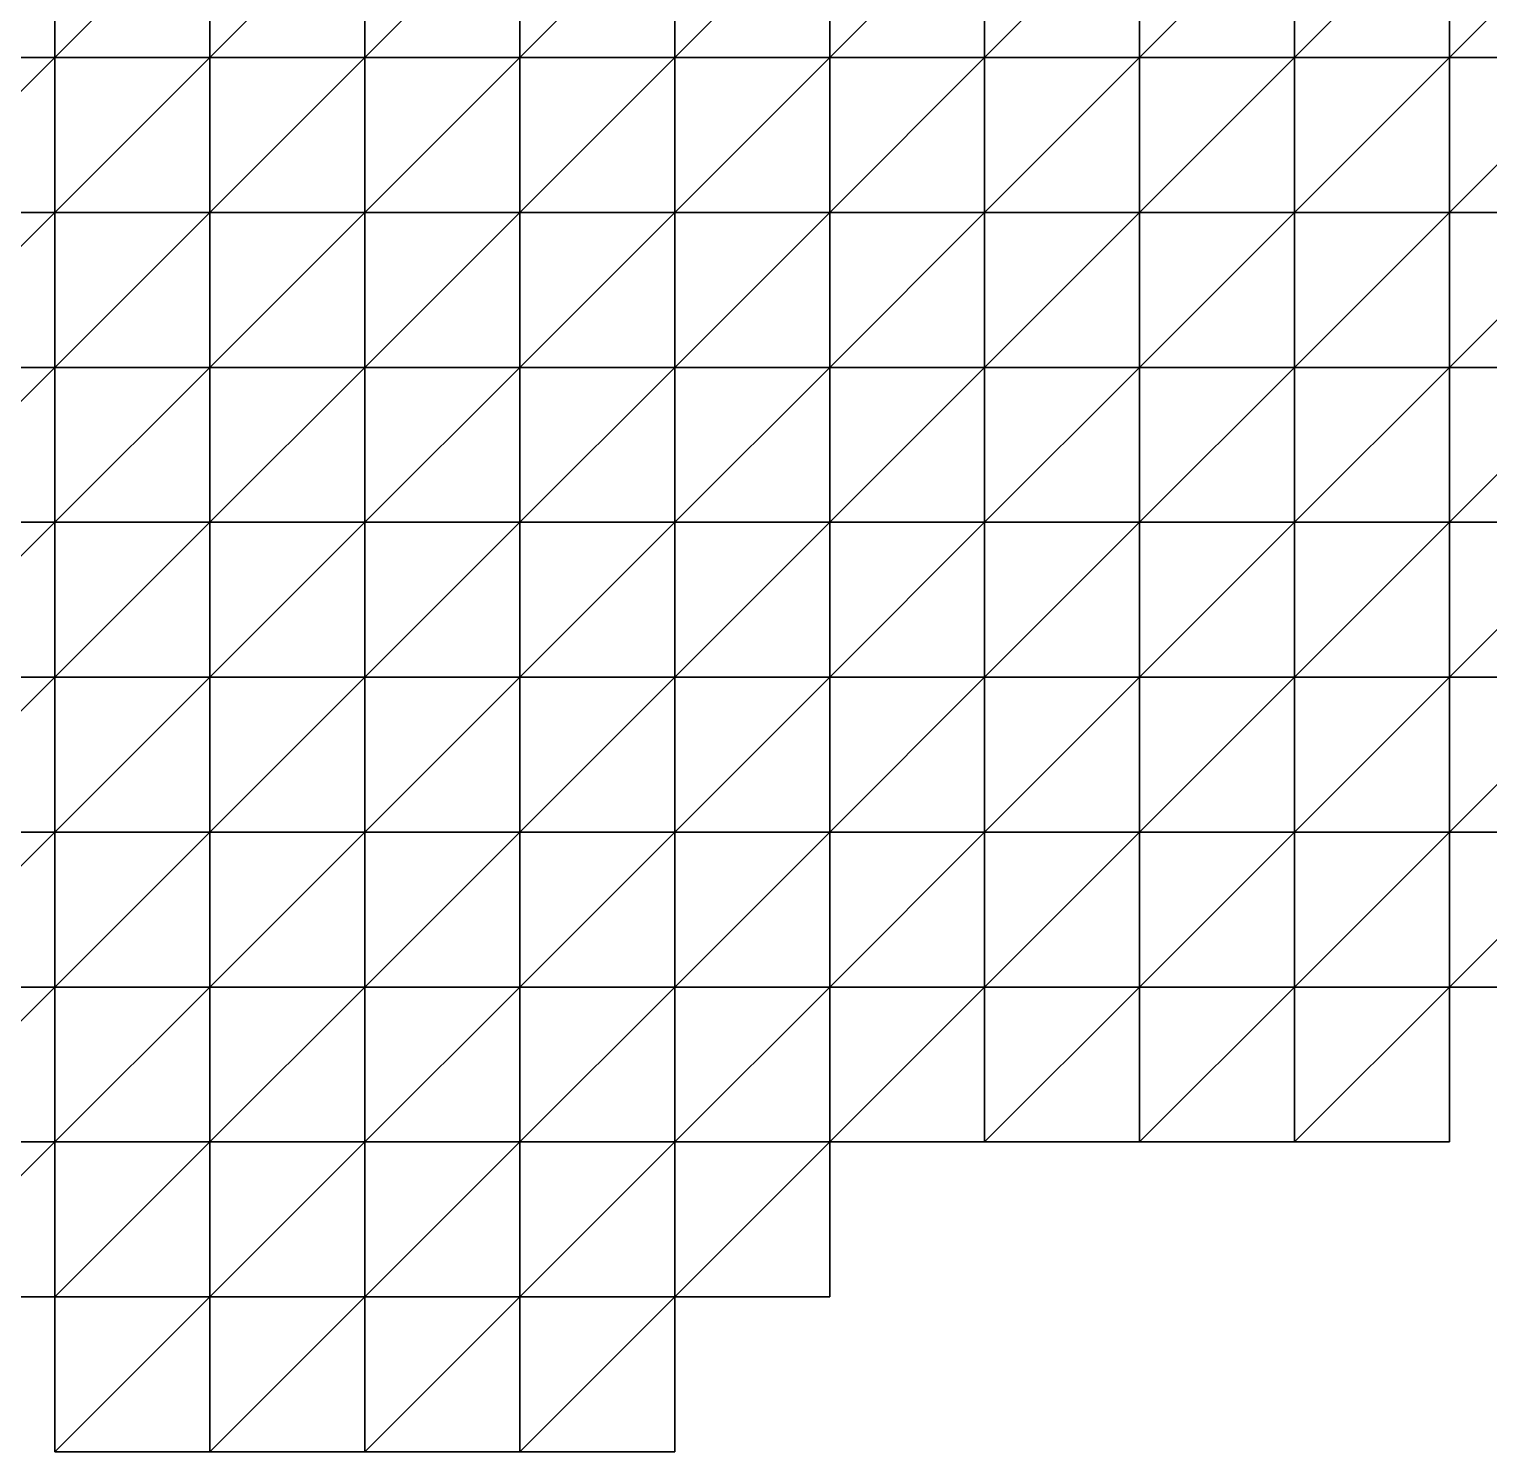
# Model space of a CAD drawing. Extents: x 292020 to 295740, y 4557680 to 4560040.
# Drawn here: x 292576.7 to 292765.1, y 4558600 to 4558783.7 of the extents above; entities that cross this region are included whole.
import ezdxf

# ---------------------------------------------------------------- set-up
doc = ezdxf.new("R2010")
doc.units = 0
doc.layers.add('RUN201_4_-_RUN201_NODOMAIN5_20X', color=7, linetype='CONTINUOUS')

msp = doc.modelspace()

# ---------------------------------------------------------------- linework, layer by layer
at = {"layer": 'RUN201_4_-_RUN201_NODOMAIN5_20X'}
for points in [[(292560, 4558800, 1700), (292560, 4558780, 1700), (292580, 4558800, 1700)], [(292580, 4558800, 1700), (292560, 4558780, 1700), (292580, 4558780, 1700)], [(292580, 4558800, 1860), (292560, 4558780, 1860), (292560, 4558800, 1860)], [(292580, 4558780, 1860), (292560, 4558780, 1860), (292580, 4558800, 1860)], [(292580, 4558800, 1700), (292580, 4558780, 1700), (292600, 4558800, 1700)], [(292600, 4558800, 1700), (292580, 4558780, 1700), (292600, 4558780, 1700)], [(292600, 4558800, 1860), (292580, 4558780, 1860), (292580, 4558800, 1860)], [(292600, 4558780, 1860), (292580, 4558780, 1860), (292600, 4558800, 1860)], [(292600, 4558800, 1700), (292600, 4558780, 1700), (292620, 4558800, 1700)], [(292620, 4558800, 1700), (292600, 4558780, 1700), (292620, 4558780, 1700)], [(292620, 4558800, 1860), (292600, 4558780, 1860), (292600, 4558800, 1860)], [(292620, 4558780, 1860), (292600, 4558780, 1860), (292620, 4558800, 1860)], [(292620, 4558800, 1700), (292620, 4558780, 1700), (292640, 4558800, 1700)], [(292640, 4558800, 1700), (292620, 4558780, 1700), (292640, 4558780, 1700)], [(292640, 4558800, 1860), (292620, 4558780, 1860), (292620, 4558800, 1860)], [(292640, 4558780, 1860), (292620, 4558780, 1860), (292640, 4558800, 1860)], [(292640, 4558800, 1700), (292640, 4558780, 1700), (292660, 4558800, 1700)], [(292660, 4558800, 1700), (292640, 4558780, 1700), (292660, 4558780, 1700)], [(292660, 4558800, 1860), (292640, 4558780, 1860), (292640, 4558800, 1860)], [(292660, 4558780, 1860), (292640, 4558780, 1860), (292660, 4558800, 1860)], [(292660, 4558800, 1700), (292660, 4558780, 1700), (292680, 4558800, 1700)], [(292680, 4558800, 1700), (292660, 4558780, 1700), (292680, 4558780, 1700)], [(292680, 4558800, 1860), (292660, 4558780, 1860), (292660, 4558800, 1860)], [(292680, 4558780, 1860), (292660, 4558780, 1860), (292680, 4558800, 1860)], [(292680, 4558800, 1700), (292680, 4558780, 1700), (292700, 4558800, 1700)], [(292700, 4558800, 1700), (292680, 4558780, 1700), (292700, 4558780, 1700)], [(292700, 4558800, 1860), (292680, 4558780, 1860), (292680, 4558800, 1860)], [(292700, 4558780, 1860), (292680, 4558780, 1860), (292700, 4558800, 1860)], [(292700, 4558800, 1700), (292700, 4558780, 1700), (292720, 4558800, 1700)], [(292720, 4558800, 1700), (292700, 4558780, 1700), (292720, 4558780, 1700)], [(292720, 4558800, 1860), (292700, 4558780, 1860), (292700, 4558800, 1860)], [(292720, 4558780, 1860), (292700, 4558780, 1860), (292720, 4558800, 1860)], [(292720, 4558800, 1700), (292720, 4558780, 1700), (292740, 4558800, 1700)], [(292740, 4558800, 1700), (292720, 4558780, 1700), (292740, 4558780, 1700)], [(292740, 4558800, 1860), (292720, 4558780, 1860), (292720, 4558800, 1860)], [(292740, 4558780, 1860), (292720, 4558780, 1860), (292740, 4558800, 1860)], [(292740, 4558780, 1700), (292740, 4558780, 1720), (292740, 4558800, 1700)], [(292740, 4558800, 1700), (292740, 4558780, 1720), (292740, 4558800, 1720)], [(292740, 4558800, 1720), (292740, 4558780, 1720), (292760, 4558800, 1720)], [(292760, 4558800, 1720), (292740, 4558780, 1720), (292760, 4558780, 1720)], [(292760, 4558800, 1860), (292740, 4558780, 1860), (292740, 4558800, 1860)], [(292760, 4558780, 1860), (292740, 4558780, 1860), (292760, 4558800, 1860)], [(292760, 4558800, 1720), (292760, 4558780, 1720), (292780, 4558800, 1720)], [(292780, 4558800, 1720), (292760, 4558780, 1720), (292780, 4558780, 1720)], [(292780, 4558800, 1860), (292760, 4558780, 1860), (292760, 4558800, 1860)], [(292780, 4558780, 1860), (292760, 4558780, 1860), (292780, 4558800, 1860)], [(292560, 4558780, 1700), (292560, 4558780, 1720), (292580, 4558780, 1700)], [(292580, 4558780, 1700), (292560, 4558780, 1720), (292580, 4558780, 1720)], [(292560, 4558780, 1720), (292560, 4558760, 1720), (292580, 4558780, 1720)], [(292580, 4558780, 1720), (292560, 4558760, 1720), (292580, 4558760, 1720)], [(292580, 4558780, 1860), (292560, 4558760, 1860), (292560, 4558780, 1860)], [(292580, 4558760, 1860), (292560, 4558760, 1860), (292580, 4558780, 1860)], [(292580, 4558780, 1700), (292580, 4558760, 1700), (292600, 4558780, 1700)], [(292600, 4558780, 1700), (292580, 4558760, 1700), (292600, 4558760, 1700)], [(292580, 4558780, 1700), (292580, 4558760, 1720), (292580, 4558760, 1700)], [(292580, 4558780, 1720), (292580, 4558760, 1720), (292580, 4558780, 1700)], [(292600, 4558780, 1860), (292580, 4558760, 1860), (292580, 4558780, 1860)], [(292600, 4558760, 1860), (292580, 4558760, 1860), (292600, 4558780, 1860)], [(292600, 4558780, 1700), (292600, 4558760, 1700), (292620, 4558780, 1700)], [(292620, 4558780, 1700), (292600, 4558760, 1700), (292620, 4558760, 1700)], [(292620, 4558780, 1860), (292600, 4558760, 1860), (292600, 4558780, 1860)], [(292620, 4558760, 1860), (292600, 4558760, 1860), (292620, 4558780, 1860)], [(292620, 4558780, 1700), (292620, 4558760, 1700), (292640, 4558780, 1700)], [(292640, 4558780, 1700), (292620, 4558760, 1700), (292640, 4558760, 1700)], [(292640, 4558780, 1860), (292620, 4558760, 1860), (292620, 4558780, 1860)], [(292640, 4558760, 1860), (292620, 4558760, 1860), (292640, 4558780, 1860)], [(292640, 4558780, 1700), (292640, 4558760, 1700), (292660, 4558780, 1700)], [(292660, 4558780, 1700), (292640, 4558760, 1700), (292660, 4558760, 1700)], [(292660, 4558780, 1860), (292640, 4558760, 1860), (292640, 4558780, 1860)], [(292660, 4558760, 1860), (292640, 4558760, 1860), (292660, 4558780, 1860)], [(292660, 4558760, 1700), (292660, 4558760, 1720), (292660, 4558780, 1700)], [(292660, 4558780, 1700), (292660, 4558760, 1720), (292660, 4558780, 1720)], [(292660, 4558780, 1700), (292660, 4558780, 1720), (292680, 4558780, 1700)], [(292680, 4558780, 1700), (292660, 4558780, 1720), (292680, 4558780, 1720)], [(292660, 4558780, 1720), (292660, 4558760, 1720), (292680, 4558780, 1720)], [(292680, 4558780, 1720), (292660, 4558760, 1720), (292680, 4558760, 1720)], [(292680, 4558780, 1860), (292660, 4558760, 1860), (292660, 4558780, 1860)], [(292680, 4558760, 1860), (292660, 4558760, 1860), (292680, 4558780, 1860)], [(292680, 4558780, 1700), (292680, 4558780, 1720), (292700, 4558780, 1700)], [(292700, 4558780, 1700), (292680, 4558780, 1720), (292700, 4558780, 1720)], [(292680, 4558780, 1720), (292680, 4558760, 1720), (292700, 4558780, 1720)], [(292700, 4558780, 1720), (292680, 4558760, 1720), (292700, 4558760, 1720)], [(292700, 4558780, 1860), (292680, 4558760, 1860), (292680, 4558780, 1860)], [(292700, 4558760, 1860), (292680, 4558760, 1860), (292700, 4558780, 1860)], [(292700, 4558780, 1700), (292700, 4558780, 1720), (292720, 4558780, 1700)], [(292720, 4558780, 1700), (292700, 4558780, 1720), (292720, 4558780, 1720)], [(292700, 4558780, 1720), (292700, 4558760, 1720), (292720, 4558780, 1720)], [(292720, 4558780, 1720), (292700, 4558760, 1720), (292720, 4558760, 1720)], [(292720, 4558780, 1860), (292700, 4558760, 1860), (292700, 4558780, 1860)], [(292720, 4558760, 1860), (292700, 4558760, 1860), (292720, 4558780, 1860)], [(292720, 4558780, 1700), (292720, 4558780, 1720), (292740, 4558780, 1700)], [(292740, 4558780, 1700), (292720, 4558780, 1720), (292740, 4558780, 1720)], [(292720, 4558780, 1720), (292720, 4558760, 1720), (292740, 4558780, 1720)], [(292740, 4558780, 1720), (292720, 4558760, 1720), (292740, 4558760, 1720)], [(292740, 4558780, 1860), (292720, 4558760, 1860), (292720, 4558780, 1860)], [(292740, 4558760, 1860), (292720, 4558760, 1860), (292740, 4558780, 1860)], [(292740, 4558780, 1720), (292740, 4558760, 1720), (292760, 4558780, 1720)], [(292760, 4558780, 1720), (292740, 4558760, 1720), (292760, 4558760, 1720)], [(292760, 4558780, 1860), (292740, 4558760, 1860), (292740, 4558780, 1860)], [(292760, 4558760, 1860), (292740, 4558760, 1860), (292760, 4558780, 1860)], [(292760, 4558760, 1720), (292760, 4558760, 1740), (292760, 4558780, 1720)], [(292760, 4558780, 1720), (292760, 4558760, 1740), (292760, 4558780, 1740)], [(292760, 4558780, 1720), (292760, 4558780, 1740), (292780, 4558780, 1720)], [(292780, 4558780, 1720), (292760, 4558780, 1740), (292780, 4558780, 1740)], [(292760, 4558780, 1740), (292760, 4558760, 1740), (292780, 4558780, 1740)], [(292780, 4558780, 1740), (292760, 4558760, 1740), (292780, 4558760, 1740)], [(292780, 4558780, 1880), (292760, 4558760, 1880), (292760, 4558780, 1880)], [(292780, 4558760, 1880), (292760, 4558760, 1880), (292780, 4558780, 1880)], [(292780, 4558780, 1860), (292760, 4558780, 1880), (292760, 4558780, 1860)], [(292780, 4558780, 1880), (292760, 4558780, 1880), (292780, 4558780, 1860)], [(292760, 4558780, 1860), (292760, 4558760, 1880), (292760, 4558760, 1860)], [(292760, 4558780, 1880), (292760, 4558760, 1880), (292760, 4558780, 1860)], [(292560, 4558760, 1720), (292560, 4558760, 1740), (292580, 4558760, 1720)], [(292580, 4558760, 1720), (292560, 4558760, 1740), (292580, 4558760, 1740)], [(292560, 4558760, 1740), (292560, 4558740, 1740), (292580, 4558760, 1740)], [(292580, 4558760, 1740), (292560, 4558740, 1740), (292580, 4558740, 1740)], [(292580, 4558760, 1860), (292560, 4558740, 1860), (292560, 4558760, 1860)], [(292580, 4558740, 1860), (292560, 4558740, 1860), (292580, 4558760, 1860)], [(292580, 4558760, 1700), (292580, 4558760, 1720), (292600, 4558760, 1700)], [(292600, 4558760, 1700), (292580, 4558760, 1720), (292600, 4558760, 1720)], [(292580, 4558760, 1720), (292580, 4558740, 1720), (292600, 4558760, 1720)], [(292600, 4558760, 1720), (292580, 4558740, 1720), (292600, 4558740, 1720)], [(292580, 4558760, 1720), (292580, 4558740, 1740), (292580, 4558740, 1720)], [(292580, 4558760, 1740), (292580, 4558740, 1740), (292580, 4558760, 1720)], [(292600, 4558760, 1860), (292580, 4558740, 1860), (292580, 4558760, 1860)], [(292600, 4558740, 1860), (292580, 4558740, 1860), (292600, 4558760, 1860)], [(292600, 4558760, 1700), (292600, 4558760, 1720), (292620, 4558760, 1700)], [(292620, 4558760, 1700), (292600, 4558760, 1720), (292620, 4558760, 1720)], [(292600, 4558760, 1720), (292600, 4558740, 1720), (292620, 4558760, 1720)], [(292620, 4558760, 1720), (292600, 4558740, 1720), (292620, 4558740, 1720)], [(292620, 4558760, 1860), (292600, 4558740, 1860), (292600, 4558760, 1860)], [(292620, 4558740, 1860), (292600, 4558740, 1860), (292620, 4558760, 1860)], [(292620, 4558760, 1700), (292620, 4558760, 1720), (292640, 4558760, 1700)], [(292640, 4558760, 1700), (292620, 4558760, 1720), (292640, 4558760, 1720)], [(292620, 4558760, 1720), (292620, 4558740, 1720), (292640, 4558760, 1720)], [(292640, 4558760, 1720), (292620, 4558740, 1720), (292640, 4558740, 1720)], [(292640, 4558760, 1860), (292620, 4558740, 1860), (292620, 4558760, 1860)], [(292640, 4558740, 1860), (292620, 4558740, 1860), (292640, 4558760, 1860)], [(292640, 4558760, 1700), (292640, 4558760, 1720), (292660, 4558760, 1700)], [(292660, 4558760, 1700), (292640, 4558760, 1720), (292660, 4558760, 1720)], [(292640, 4558760, 1720), (292640, 4558740, 1720), (292660, 4558760, 1720)], [(292660, 4558760, 1720), (292640, 4558740, 1720), (292660, 4558740, 1720)], [(292660, 4558760, 1860), (292640, 4558740, 1860), (292640, 4558760, 1860)], [(292660, 4558740, 1860), (292640, 4558740, 1860), (292660, 4558760, 1860)], [(292660, 4558740, 1720), (292660, 4558740, 1740), (292660, 4558760, 1720)], [(292660, 4558760, 1720), (292660, 4558740, 1740), (292660, 4558760, 1740)], [(292660, 4558760, 1720), (292660, 4558760, 1740), (292680, 4558760, 1720)], [(292680, 4558760, 1720), (292660, 4558760, 1740), (292680, 4558760, 1740)], [(292660, 4558760, 1740), (292660, 4558740, 1740), (292680, 4558760, 1740)], [(292680, 4558760, 1740), (292660, 4558740, 1740), (292680, 4558740, 1740)], [(292680, 4558760, 1860), (292660, 4558740, 1860), (292660, 4558760, 1860)], [(292680, 4558740, 1860), (292660, 4558740, 1860), (292680, 4558760, 1860)], [(292680, 4558760, 1720), (292680, 4558760, 1740), (292700, 4558760, 1720)], [(292700, 4558760, 1720), (292680, 4558760, 1740), (292700, 4558760, 1740)], [(292680, 4558760, 1740), (292680, 4558740, 1740), (292700, 4558760, 1740)], [(292700, 4558760, 1740), (292680, 4558740, 1740), (292700, 4558740, 1740)], [(292700, 4558760, 1860), (292680, 4558740, 1860), (292680, 4558760, 1860)], [(292700, 4558740, 1860), (292680, 4558740, 1860), (292700, 4558760, 1860)], [(292700, 4558760, 1720), (292700, 4558760, 1740), (292720, 4558760, 1720)], [(292720, 4558760, 1720), (292700, 4558760, 1740), (292720, 4558760, 1740)], [(292700, 4558760, 1740), (292700, 4558740, 1740), (292720, 4558760, 1740)], [(292720, 4558760, 1740), (292700, 4558740, 1740), (292720, 4558740, 1740)], [(292720, 4558760, 1860), (292700, 4558740, 1860), (292700, 4558760, 1860)], [(292720, 4558740, 1860), (292700, 4558740, 1860), (292720, 4558760, 1860)], [(292720, 4558760, 1720), (292720, 4558760, 1740), (292740, 4558760, 1720)], [(292740, 4558760, 1720), (292720, 4558760, 1740), (292740, 4558760, 1740)], [(292720, 4558760, 1740), (292720, 4558740, 1740), (292740, 4558760, 1740)], [(292740, 4558760, 1740), (292720, 4558740, 1740), (292740, 4558740, 1740)], [(292740, 4558760, 1860), (292720, 4558740, 1860), (292720, 4558760, 1860)], [(292740, 4558740, 1860), (292720, 4558740, 1860), (292740, 4558760, 1860)], [(292740, 4558760, 1720), (292740, 4558760, 1740), (292760, 4558760, 1720)], [(292760, 4558760, 1720), (292740, 4558760, 1740), (292760, 4558760, 1740)], [(292740, 4558760, 1740), (292740, 4558740, 1740), (292760, 4558760, 1740)], [(292760, 4558760, 1740), (292740, 4558740, 1740), (292760, 4558740, 1740)], [(292760, 4558760, 1880), (292740, 4558740, 1880), (292740, 4558760, 1880)], [(292760, 4558740, 1880), (292740, 4558740, 1880), (292760, 4558760, 1880)], [(292760, 4558760, 1860), (292740, 4558760, 1880), (292740, 4558760, 1860)], [(292760, 4558760, 1880), (292740, 4558760, 1880), (292760, 4558760, 1860)], [(292740, 4558760, 1860), (292740, 4558740, 1880), (292740, 4558740, 1860)], [(292740, 4558760, 1880), (292740, 4558740, 1880), (292740, 4558760, 1860)], [(292760, 4558740, 1740), (292760, 4558740, 1760), (292760, 4558760, 1740)], [(292760, 4558760, 1740), (292760, 4558740, 1760), (292760, 4558760, 1760)], [(292760, 4558760, 1740), (292760, 4558760, 1760), (292780, 4558760, 1740)], [(292780, 4558760, 1740), (292760, 4558760, 1760), (292780, 4558760, 1760)], [(292760, 4558760, 1760), (292760, 4558740, 1760), (292780, 4558760, 1760)], [(292780, 4558760, 1760), (292760, 4558740, 1760), (292780, 4558740, 1760)], [(292780, 4558760, 1880), (292760, 4558740, 1880), (292760, 4558760, 1880)], [(292780, 4558740, 1880), (292760, 4558740, 1880), (292780, 4558760, 1880)], [(292560, 4558740, 1740), (292560, 4558740, 1760), (292580, 4558740, 1740)], [(292580, 4558740, 1740), (292560, 4558740, 1760), (292580, 4558740, 1760)], [(292560, 4558740, 1760), (292560, 4558720, 1760), (292580, 4558740, 1760)], [(292580, 4558740, 1760), (292560, 4558720, 1760), (292580, 4558720, 1760)], [(292580, 4558740, 1860), (292560, 4558720, 1860), (292560, 4558740, 1860)], [(292580, 4558720, 1860), (292560, 4558720, 1860), (292580, 4558740, 1860)], [(292580, 4558740, 1720), (292580, 4558740, 1740), (292600, 4558740, 1720)], [(292600, 4558740, 1720), (292580, 4558740, 1740), (292600, 4558740, 1740)], [(292580, 4558740, 1740), (292580, 4558720, 1740), (292600, 4558740, 1740)], [(292600, 4558740, 1740), (292580, 4558720, 1740), (292600, 4558720, 1740)], [(292580, 4558740, 1740), (292580, 4558720, 1760), (292580, 4558720, 1740)], [(292580, 4558740, 1760), (292580, 4558720, 1760), (292580, 4558740, 1740)], [(292600, 4558740, 1860), (292580, 4558720, 1860), (292580, 4558740, 1860)], [(292600, 4558720, 1860), (292580, 4558720, 1860), (292600, 4558740, 1860)], [(292600, 4558740, 1720), (292600, 4558740, 1740), (292620, 4558740, 1720)], [(292620, 4558740, 1720), (292600, 4558740, 1740), (292620, 4558740, 1740)], [(292600, 4558740, 1740), (292600, 4558720, 1740), (292620, 4558740, 1740)], [(292620, 4558740, 1740), (292600, 4558720, 1740), (292620, 4558720, 1740)], [(292620, 4558740, 1860), (292600, 4558720, 1860), (292600, 4558740, 1860)], [(292620, 4558720, 1860), (292600, 4558720, 1860), (292620, 4558740, 1860)], [(292620, 4558740, 1720), (292620, 4558740, 1740), (292640, 4558740, 1720)], [(292640, 4558740, 1720), (292620, 4558740, 1740), (292640, 4558740, 1740)], [(292620, 4558740, 1740), (292620, 4558720, 1740), (292640, 4558740, 1740)], [(292640, 4558740, 1740), (292620, 4558720, 1740), (292640, 4558720, 1740)], [(292640, 4558740, 1860), (292620, 4558720, 1860), (292620, 4558740, 1860)], [(292640, 4558720, 1860), (292620, 4558720, 1860), (292640, 4558740, 1860)], [(292640, 4558740, 1720), (292640, 4558740, 1740), (292660, 4558740, 1720)], [(292660, 4558740, 1720), (292640, 4558740, 1740), (292660, 4558740, 1740)], [(292640, 4558740, 1740), (292640, 4558720, 1740), (292660, 4558740, 1740)], [(292660, 4558740, 1740), (292640, 4558720, 1740), (292660, 4558720, 1740)], [(292660, 4558740, 1860), (292640, 4558720, 1860), (292640, 4558740, 1860)], [(292660, 4558720, 1860), (292640, 4558720, 1860), (292660, 4558740, 1860)], [(292660, 4558720, 1740), (292660, 4558720, 1760), (292660, 4558740, 1740)], [(292660, 4558740, 1740), (292660, 4558720, 1760), (292660, 4558740, 1760)], [(292660, 4558740, 1740), (292660, 4558740, 1760), (292680, 4558740, 1740)], [(292680, 4558740, 1740), (292660, 4558740, 1760), (292680, 4558740, 1760)], [(292660, 4558740, 1760), (292660, 4558720, 1760), (292680, 4558740, 1760)], [(292680, 4558740, 1760), (292660, 4558720, 1760), (292680, 4558720, 1760)], [(292680, 4558740, 1860), (292660, 4558720, 1860), (292660, 4558740, 1860)], [(292680, 4558720, 1860), (292660, 4558720, 1860), (292680, 4558740, 1860)], [(292680, 4558740, 1740), (292680, 4558740, 1760), (292700, 4558740, 1740)], [(292700, 4558740, 1740), (292680, 4558740, 1760), (292700, 4558740, 1760)], [(292680, 4558740, 1760), (292680, 4558720, 1760), (292700, 4558740, 1760)], [(292700, 4558740, 1760), (292680, 4558720, 1760), (292700, 4558720, 1760)], [(292700, 4558740, 1860), (292680, 4558720, 1860), (292680, 4558740, 1860)], [(292700, 4558720, 1860), (292680, 4558720, 1860), (292700, 4558740, 1860)], [(292700, 4558740, 1740), (292700, 4558740, 1760), (292720, 4558740, 1740)], [(292720, 4558740, 1740), (292700, 4558740, 1760), (292720, 4558740, 1760)], [(292700, 4558740, 1760), (292700, 4558720, 1760), (292720, 4558740, 1760)], [(292720, 4558740, 1760), (292700, 4558720, 1760), (292720, 4558720, 1760)], [(292720, 4558740, 1860), (292700, 4558720, 1860), (292700, 4558740, 1860)], [(292720, 4558720, 1860), (292700, 4558720, 1860), (292720, 4558740, 1860)], [(292720, 4558740, 1740), (292720, 4558740, 1760), (292740, 4558740, 1740)], [(292740, 4558740, 1740), (292720, 4558740, 1760), (292740, 4558740, 1760)], [(292720, 4558740, 1760), (292720, 4558720, 1760), (292740, 4558740, 1760)], [(292740, 4558740, 1760), (292720, 4558720, 1760), (292740, 4558720, 1760)], [(292740, 4558740, 1860), (292720, 4558720, 1860), (292720, 4558740, 1860)], [(292740, 4558720, 1860), (292720, 4558720, 1860), (292740, 4558740, 1860)], [(292740, 4558740, 1740), (292740, 4558740, 1760), (292760, 4558740, 1740)], [(292760, 4558740, 1740), (292740, 4558740, 1760), (292760, 4558740, 1760)], [(292740, 4558740, 1760), (292740, 4558720, 1760), (292760, 4558740, 1760)], [(292760, 4558740, 1760), (292740, 4558720, 1760), (292760, 4558720, 1760)], [(292760, 4558740, 1880), (292740, 4558720, 1880), (292740, 4558740, 1880)], [(292760, 4558720, 1880), (292740, 4558720, 1880), (292760, 4558740, 1880)], [(292740, 4558740, 1860), (292740, 4558720, 1880), (292740, 4558720, 1860)], [(292740, 4558740, 1880), (292740, 4558720, 1880), (292740, 4558740, 1860)], [(292760, 4558720, 1760), (292760, 4558720, 1780), (292760, 4558740, 1760)], [(292760, 4558740, 1760), (292760, 4558720, 1780), (292760, 4558740, 1780)], [(292760, 4558740, 1760), (292760, 4558740, 1780), (292780, 4558740, 1760)], [(292780, 4558740, 1760), (292760, 4558740, 1780), (292780, 4558740, 1780)], [(292760, 4558740, 1780), (292760, 4558720, 1780), (292780, 4558740, 1780)], [(292780, 4558740, 1780), (292760, 4558720, 1780), (292780, 4558720, 1780)], [(292780, 4558740, 1880), (292760, 4558720, 1880), (292760, 4558740, 1880)], [(292780, 4558720, 1880), (292760, 4558720, 1880), (292780, 4558740, 1880)], [(292560, 4558720, 1760), (292560, 4558720, 1780), (292580, 4558720, 1760)], [(292580, 4558720, 1760), (292560, 4558720, 1780), (292580, 4558720, 1780)], [(292560, 4558720, 1780), (292560, 4558700, 1780), (292580, 4558720, 1780)], [(292580, 4558720, 1780), (292560, 4558700, 1780), (292580, 4558700, 1780)], [(292580, 4558720, 1860), (292560, 4558700, 1860), (292560, 4558720, 1860)], [(292580, 4558700, 1860), (292560, 4558700, 1860), (292580, 4558720, 1860)], [(292580, 4558720, 1740), (292580, 4558720, 1760), (292600, 4558720, 1740)], [(292600, 4558720, 1740), (292580, 4558720, 1760), (292600, 4558720, 1760)], [(292580, 4558720, 1760), (292580, 4558700, 1760), (292600, 4558720, 1760)], [(292600, 4558720, 1760), (292580, 4558700, 1760), (292600, 4558700, 1760)], [(292580, 4558720, 1760), (292580, 4558700, 1780), (292580, 4558700, 1760)], [(292580, 4558720, 1780), (292580, 4558700, 1780), (292580, 4558720, 1760)], [(292600, 4558720, 1860), (292580, 4558700, 1860), (292580, 4558720, 1860)], [(292600, 4558700, 1860), (292580, 4558700, 1860), (292600, 4558720, 1860)], [(292600, 4558720, 1740), (292600, 4558720, 1760), (292620, 4558720, 1740)], [(292620, 4558720, 1740), (292600, 4558720, 1760), (292620, 4558720, 1760)], [(292600, 4558720, 1760), (292600, 4558700, 1760), (292620, 4558720, 1760)], [(292620, 4558720, 1760), (292600, 4558700, 1760), (292620, 4558700, 1760)], [(292620, 4558720, 1860), (292600, 4558700, 1860), (292600, 4558720, 1860)], [(292620, 4558700, 1860), (292600, 4558700, 1860), (292620, 4558720, 1860)], [(292620, 4558720, 1740), (292620, 4558720, 1760), (292640, 4558720, 1740)], [(292640, 4558720, 1740), (292620, 4558720, 1760), (292640, 4558720, 1760)], [(292620, 4558720, 1760), (292620, 4558700, 1760), (292640, 4558720, 1760)], [(292640, 4558720, 1760), (292620, 4558700, 1760), (292640, 4558700, 1760)], [(292640, 4558720, 1860), (292620, 4558700, 1860), (292620, 4558720, 1860)], [(292640, 4558700, 1860), (292620, 4558700, 1860), (292640, 4558720, 1860)], [(292640, 4558720, 1740), (292640, 4558720, 1760), (292660, 4558720, 1740)], [(292660, 4558720, 1740), (292640, 4558720, 1760), (292660, 4558720, 1760)], [(292640, 4558720, 1760), (292640, 4558700, 1760), (292660, 4558720, 1760)], [(292660, 4558720, 1760), (292640, 4558700, 1760), (292660, 4558700, 1760)], [(292660, 4558720, 1860), (292640, 4558700, 1860), (292640, 4558720, 1860)], [(292660, 4558700, 1860), (292640, 4558700, 1860), (292660, 4558720, 1860)], [(292660, 4558700, 1760), (292660, 4558700, 1780), (292660, 4558720, 1760)], [(292660, 4558720, 1760), (292660, 4558700, 1780), (292660, 4558720, 1780)], [(292660, 4558720, 1760), (292660, 4558720, 1780), (292680, 4558720, 1760)], [(292680, 4558720, 1760), (292660, 4558720, 1780), (292680, 4558720, 1780)], [(292660, 4558720, 1780), (292660, 4558700, 1780), (292680, 4558720, 1780)], [(292680, 4558720, 1780), (292660, 4558700, 1780), (292680, 4558700, 1780)], [(292680, 4558720, 1860), (292660, 4558700, 1860), (292660, 4558720, 1860)], [(292680, 4558700, 1860), (292660, 4558700, 1860), (292680, 4558720, 1860)], [(292680, 4558720, 1760), (292680, 4558720, 1780), (292700, 4558720, 1760)], [(292700, 4558720, 1760), (292680, 4558720, 1780), (292700, 4558720, 1780)], [(292680, 4558720, 1780), (292680, 4558700, 1780), (292700, 4558720, 1780)], [(292700, 4558720, 1780), (292680, 4558700, 1780), (292700, 4558700, 1780)], [(292700, 4558720, 1860), (292680, 4558700, 1860), (292680, 4558720, 1860)], [(292700, 4558700, 1860), (292680, 4558700, 1860), (292700, 4558720, 1860)], [(292700, 4558720, 1760), (292700, 4558720, 1780), (292720, 4558720, 1760)], [(292720, 4558720, 1760), (292700, 4558720, 1780), (292720, 4558720, 1780)], [(292700, 4558720, 1780), (292700, 4558700, 1780), (292720, 4558720, 1780)], [(292720, 4558720, 1780), (292700, 4558700, 1780), (292720, 4558700, 1780)], [(292720, 4558720, 1860), (292700, 4558700, 1860), (292700, 4558720, 1860)], [(292720, 4558700, 1860), (292700, 4558700, 1860), (292720, 4558720, 1860)], [(292720, 4558720, 1760), (292720, 4558720, 1780), (292740, 4558720, 1760)], [(292740, 4558720, 1760), (292720, 4558720, 1780), (292740, 4558720, 1780)], [(292720, 4558720, 1780), (292720, 4558700, 1780), (292740, 4558720, 1780)], [(292740, 4558720, 1780), (292720, 4558700, 1780), (292740, 4558700, 1780)], [(292740, 4558720, 1860), (292720, 4558700, 1860), (292720, 4558720, 1860)], [(292740, 4558700, 1860), (292720, 4558700, 1860), (292740, 4558720, 1860)], [(292740, 4558720, 1760), (292740, 4558720, 1780), (292760, 4558720, 1760)], [(292760, 4558720, 1760), (292740, 4558720, 1780), (292760, 4558720, 1780)], [(292740, 4558720, 1780), (292740, 4558700, 1780), (292760, 4558720, 1780)], [(292760, 4558720, 1780), (292740, 4558700, 1780), (292760, 4558700, 1780)], [(292760, 4558720, 1860), (292740, 4558700, 1860), (292740, 4558720, 1860)], [(292760, 4558700, 1860), (292740, 4558700, 1860), (292760, 4558720, 1860)], [(292740, 4558720, 1860), (292740, 4558720, 1880), (292760, 4558720, 1860)], [(292760, 4558720, 1860), (292740, 4558720, 1880), (292760, 4558720, 1880)], [(292760, 4558700, 1780), (292760, 4558700, 1800), (292760, 4558720, 1780)], [(292760, 4558720, 1780), (292760, 4558700, 1800), (292760, 4558720, 1800)], [(292760, 4558720, 1780), (292760, 4558720, 1800), (292780, 4558720, 1780)], [(292780, 4558720, 1780), (292760, 4558720, 1800), (292780, 4558720, 1800)], [(292760, 4558720, 1800), (292760, 4558700, 1800), (292780, 4558720, 1800)], [(292780, 4558720, 1800), (292760, 4558700, 1800), (292780, 4558700, 1800)], [(292780, 4558720, 1860), (292760, 4558700, 1860), (292760, 4558720, 1860)], [(292780, 4558700, 1860), (292760, 4558700, 1860), (292780, 4558720, 1860)], [(292760, 4558720, 1860), (292760, 4558720, 1880), (292780, 4558720, 1860)], [(292780, 4558720, 1860), (292760, 4558720, 1880), (292780, 4558720, 1880)], [(292560, 4558700, 1780), (292560, 4558700, 1800), (292580, 4558700, 1780)], [(292580, 4558700, 1780), (292560, 4558700, 1800), (292580, 4558700, 1800)], [(292560, 4558700, 1800), (292560, 4558680, 1800), (292580, 4558700, 1800)], [(292580, 4558700, 1800), (292560, 4558680, 1800), (292580, 4558680, 1800)], [(292580, 4558700, 1880), (292560, 4558680, 1880), (292560, 4558700, 1880)], [(292580, 4558680, 1880), (292560, 4558680, 1880), (292580, 4558700, 1880)], [(292580, 4558700, 1860), (292560, 4558700, 1880), (292560, 4558700, 1860)], [(292580, 4558700, 1880), (292560, 4558700, 1880), (292580, 4558700, 1860)], [(292580, 4558700, 1760), (292580, 4558700, 1780), (292600, 4558700, 1760)], [(292600, 4558700, 1760), (292580, 4558700, 1780), (292600, 4558700, 1780)], [(292580, 4558700, 1780), (292580, 4558680, 1780), (292600, 4558700, 1780)], [(292600, 4558700, 1780), (292580, 4558680, 1780), (292600, 4558680, 1780)], [(292580, 4558700, 1780), (292580, 4558680, 1800), (292580, 4558680, 1780)], [(292580, 4558700, 1800), (292580, 4558680, 1800), (292580, 4558700, 1780)], [(292600, 4558700, 1860), (292580, 4558680, 1860), (292580, 4558700, 1860)], [(292600, 4558680, 1860), (292580, 4558680, 1860), (292600, 4558700, 1860)], [(292580, 4558680, 1860), (292580, 4558680, 1880), (292580, 4558700, 1860)], [(292580, 4558700, 1860), (292580, 4558680, 1880), (292580, 4558700, 1880)], [(292600, 4558700, 1760), (292600, 4558700, 1780), (292620, 4558700, 1760)], [(292620, 4558700, 1760), (292600, 4558700, 1780), (292620, 4558700, 1780)], [(292600, 4558700, 1780), (292600, 4558680, 1780), (292620, 4558700, 1780)], [(292620, 4558700, 1780), (292600, 4558680, 1780), (292620, 4558680, 1780)], [(292620, 4558700, 1860), (292600, 4558680, 1860), (292600, 4558700, 1860)], [(292620, 4558680, 1860), (292600, 4558680, 1860), (292620, 4558700, 1860)], [(292620, 4558700, 1760), (292620, 4558700, 1780), (292640, 4558700, 1760)], [(292640, 4558700, 1760), (292620, 4558700, 1780), (292640, 4558700, 1780)], [(292620, 4558700, 1780), (292620, 4558680, 1780), (292640, 4558700, 1780)], [(292640, 4558700, 1780), (292620, 4558680, 1780), (292640, 4558680, 1780)], [(292640, 4558700, 1860), (292620, 4558680, 1860), (292620, 4558700, 1860)], [(292640, 4558680, 1860), (292620, 4558680, 1860), (292640, 4558700, 1860)], [(292640, 4558700, 1760), (292640, 4558700, 1780), (292660, 4558700, 1760)], [(292660, 4558700, 1760), (292640, 4558700, 1780), (292660, 4558700, 1780)], [(292640, 4558700, 1780), (292640, 4558680, 1780), (292660, 4558700, 1780)], [(292660, 4558700, 1780), (292640, 4558680, 1780), (292660, 4558680, 1780)], [(292660, 4558700, 1860), (292640, 4558680, 1860), (292640, 4558700, 1860)], [(292660, 4558680, 1860), (292640, 4558680, 1860), (292660, 4558700, 1860)], [(292660, 4558680, 1780), (292660, 4558680, 1800), (292660, 4558700, 1780)], [(292660, 4558700, 1780), (292660, 4558680, 1800), (292660, 4558700, 1800)], [(292660, 4558700, 1780), (292660, 4558700, 1800), (292680, 4558700, 1780)], [(292680, 4558700, 1780), (292660, 4558700, 1800), (292680, 4558700, 1800)], [(292660, 4558700, 1800), (292660, 4558680, 1800), (292680, 4558700, 1800)], [(292680, 4558700, 1800), (292660, 4558680, 1800), (292680, 4558680, 1800)], [(292680, 4558700, 1860), (292660, 4558680, 1860), (292660, 4558700, 1860)], [(292680, 4558680, 1860), (292660, 4558680, 1860), (292680, 4558700, 1860)], [(292680, 4558700, 1780), (292680, 4558700, 1800), (292700, 4558700, 1780)], [(292700, 4558700, 1780), (292680, 4558700, 1800), (292700, 4558700, 1800)], [(292680, 4558700, 1800), (292680, 4558680, 1800), (292700, 4558700, 1800)], [(292700, 4558700, 1800), (292680, 4558680, 1800), (292700, 4558680, 1800)], [(292700, 4558700, 1860), (292680, 4558680, 1860), (292680, 4558700, 1860)], [(292700, 4558680, 1860), (292680, 4558680, 1860), (292700, 4558700, 1860)], [(292700, 4558700, 1780), (292700, 4558700, 1800), (292720, 4558700, 1780)], [(292720, 4558700, 1780), (292700, 4558700, 1800), (292720, 4558700, 1800)], [(292700, 4558700, 1800), (292700, 4558680, 1800), (292720, 4558700, 1800)], [(292720, 4558700, 1800), (292700, 4558680, 1800), (292720, 4558680, 1800)], [(292720, 4558700, 1860), (292700, 4558680, 1860), (292700, 4558700, 1860)], [(292720, 4558680, 1860), (292700, 4558680, 1860), (292720, 4558700, 1860)], [(292720, 4558700, 1780), (292720, 4558700, 1800), (292740, 4558700, 1780)], [(292740, 4558700, 1780), (292720, 4558700, 1800), (292740, 4558700, 1800)], [(292720, 4558700, 1800), (292720, 4558680, 1800), (292740, 4558700, 1800)], [(292740, 4558700, 1800), (292720, 4558680, 1800), (292740, 4558680, 1800)], [(292740, 4558700, 1860), (292720, 4558680, 1860), (292720, 4558700, 1860)], [(292740, 4558680, 1860), (292720, 4558680, 1860), (292740, 4558700, 1860)], [(292740, 4558700, 1780), (292740, 4558700, 1800), (292760, 4558700, 1780)], [(292760, 4558700, 1780), (292740, 4558700, 1800), (292760, 4558700, 1800)], [(292740, 4558700, 1800), (292740, 4558680, 1800), (292760, 4558700, 1800)], [(292760, 4558700, 1800), (292740, 4558680, 1800), (292760, 4558680, 1800)], [(292760, 4558700, 1860), (292740, 4558680, 1860), (292740, 4558700, 1860)], [(292760, 4558680, 1860), (292740, 4558680, 1860), (292760, 4558700, 1860)], [(292760, 4558680, 1800), (292760, 4558680, 1820), (292760, 4558700, 1800)], [(292760, 4558700, 1800), (292760, 4558680, 1820), (292760, 4558700, 1820)], [(292760, 4558700, 1800), (292760, 4558700, 1820), (292780, 4558700, 1800)], [(292780, 4558700, 1800), (292760, 4558700, 1820), (292780, 4558700, 1820)], [(292760, 4558700, 1820), (292760, 4558680, 1820), (292780, 4558700, 1820)], [(292780, 4558700, 1820), (292760, 4558680, 1820), (292780, 4558680, 1820)], [(292780, 4558700, 1860), (292760, 4558680, 1860), (292760, 4558700, 1860)], [(292780, 4558680, 1860), (292760, 4558680, 1860), (292780, 4558700, 1860)], [(292560, 4558680, 1800), (292560, 4558680, 1820), (292580, 4558680, 1800)], [(292580, 4558680, 1800), (292560, 4558680, 1820), (292580, 4558680, 1820)], [(292560, 4558680, 1820), (292560, 4558660, 1820), (292580, 4558680, 1820)], [(292580, 4558680, 1820), (292560, 4558660, 1820), (292580, 4558660, 1820)], [(292580, 4558680, 1880), (292560, 4558660, 1880), (292560, 4558680, 1880)], [(292580, 4558660, 1880), (292560, 4558660, 1880), (292580, 4558680, 1880)], [(292580, 4558680, 1780), (292580, 4558680, 1800), (292600, 4558680, 1780)], [(292600, 4558680, 1780), (292580, 4558680, 1800), (292600, 4558680, 1800)], [(292580, 4558680, 1800), (292580, 4558660, 1800), (292600, 4558680, 1800)], [(292600, 4558680, 1800), (292580, 4558660, 1800), (292600, 4558660, 1800)], [(292580, 4558680, 1800), (292580, 4558660, 1820), (292580, 4558660, 1800)], [(292580, 4558680, 1820), (292580, 4558660, 1820), (292580, 4558680, 1800)], [(292600, 4558680, 1880), (292580, 4558660, 1880), (292580, 4558680, 1880)], [(292600, 4558660, 1880), (292580, 4558660, 1880), (292600, 4558680, 1880)], [(292600, 4558680, 1860), (292580, 4558680, 1880), (292580, 4558680, 1860)], [(292600, 4558680, 1880), (292580, 4558680, 1880), (292600, 4558680, 1860)], [(292600, 4558680, 1780), (292600, 4558680, 1800), (292620, 4558680, 1780)], [(292620, 4558680, 1780), (292600, 4558680, 1800), (292620, 4558680, 1800)], [(292600, 4558680, 1800), (292600, 4558660, 1800), (292620, 4558680, 1800)], [(292620, 4558680, 1800), (292600, 4558660, 1800), (292620, 4558660, 1800)], [(292620, 4558680, 1880), (292600, 4558660, 1880), (292600, 4558680, 1880)], [(292620, 4558660, 1880), (292600, 4558660, 1880), (292620, 4558680, 1880)], [(292620, 4558680, 1860), (292600, 4558680, 1880), (292600, 4558680, 1860)], [(292620, 4558680, 1880), (292600, 4558680, 1880), (292620, 4558680, 1860)], [(292620, 4558680, 1780), (292620, 4558680, 1800), (292640, 4558680, 1780)], [(292640, 4558680, 1780), (292620, 4558680, 1800), (292640, 4558680, 1800)], [(292620, 4558680, 1800), (292620, 4558660, 1800), (292640, 4558680, 1800)], [(292640, 4558680, 1800), (292620, 4558660, 1800), (292640, 4558660, 1800)], [(292640, 4558680, 1860), (292620, 4558660, 1860), (292620, 4558680, 1860)], [(292640, 4558660, 1860), (292620, 4558660, 1860), (292640, 4558680, 1860)], [(292620, 4558660, 1860), (292620, 4558660, 1880), (292620, 4558680, 1860)], [(292620, 4558680, 1860), (292620, 4558660, 1880), (292620, 4558680, 1880)], [(292640, 4558680, 1780), (292640, 4558680, 1800), (292660, 4558680, 1780)], [(292660, 4558680, 1780), (292640, 4558680, 1800), (292660, 4558680, 1800)], [(292640, 4558680, 1800), (292640, 4558660, 1800), (292660, 4558680, 1800)], [(292660, 4558680, 1800), (292640, 4558660, 1800), (292660, 4558660, 1800)], [(292660, 4558680, 1860), (292640, 4558660, 1860), (292640, 4558680, 1860)], [(292660, 4558660, 1860), (292640, 4558660, 1860), (292660, 4558680, 1860)], [(292660, 4558660, 1800), (292660, 4558660, 1820), (292660, 4558680, 1800)], [(292660, 4558680, 1800), (292660, 4558660, 1820), (292660, 4558680, 1820)], [(292660, 4558680, 1800), (292660, 4558680, 1820), (292680, 4558680, 1800)], [(292680, 4558680, 1800), (292660, 4558680, 1820), (292680, 4558680, 1820)], [(292660, 4558680, 1820), (292660, 4558660, 1820), (292680, 4558680, 1820)], [(292680, 4558680, 1820), (292660, 4558660, 1820), (292680, 4558660, 1820)], [(292680, 4558680, 1860), (292660, 4558660, 1860), (292660, 4558680, 1860)], [(292680, 4558660, 1860), (292660, 4558660, 1860), (292680, 4558680, 1860)], [(292680, 4558680, 1800), (292680, 4558680, 1820), (292700, 4558680, 1800)], [(292700, 4558680, 1800), (292680, 4558680, 1820), (292700, 4558680, 1820)], [(292680, 4558680, 1820), (292680, 4558660, 1820), (292700, 4558680, 1820)], [(292700, 4558680, 1820), (292680, 4558660, 1820), (292700, 4558660, 1820)], [(292700, 4558680, 1860), (292680, 4558660, 1860), (292680, 4558680, 1860)], [(292700, 4558660, 1860), (292680, 4558660, 1860), (292700, 4558680, 1860)], [(292700, 4558680, 1800), (292700, 4558680, 1820), (292720, 4558680, 1800)], [(292720, 4558680, 1800), (292700, 4558680, 1820), (292720, 4558680, 1820)], [(292700, 4558680, 1820), (292700, 4558660, 1820), (292720, 4558680, 1820)], [(292720, 4558680, 1820), (292700, 4558660, 1820), (292720, 4558660, 1820)], [(292720, 4558680, 1860), (292700, 4558660, 1860), (292700, 4558680, 1860)], [(292720, 4558660, 1860), (292700, 4558660, 1860), (292720, 4558680, 1860)], [(292720, 4558680, 1800), (292720, 4558680, 1820), (292740, 4558680, 1800)], [(292740, 4558680, 1800), (292720, 4558680, 1820), (292740, 4558680, 1820)], [(292720, 4558680, 1820), (292720, 4558660, 1820), (292740, 4558680, 1820)], [(292740, 4558680, 1820), (292720, 4558660, 1820), (292740, 4558660, 1820)], [(292740, 4558680, 1860), (292720, 4558660, 1860), (292720, 4558680, 1860)], [(292740, 4558660, 1860), (292720, 4558660, 1860), (292740, 4558680, 1860)], [(292740, 4558680, 1800), (292740, 4558680, 1820), (292760, 4558680, 1800)], [(292760, 4558680, 1800), (292740, 4558680, 1820), (292760, 4558680, 1820)], [(292740, 4558680, 1820), (292740, 4558660, 1820), (292760, 4558680, 1820)], [(292760, 4558680, 1820), (292740, 4558660, 1820), (292760, 4558660, 1820)], [(292760, 4558680, 1860), (292740, 4558660, 1860), (292740, 4558680, 1860)], [(292760, 4558660, 1860), (292740, 4558660, 1860), (292760, 4558680, 1860)], [(292760, 4558660, 1820), (292760, 4558660, 1840), (292760, 4558680, 1820)], [(292760, 4558680, 1820), (292760, 4558660, 1840), (292760, 4558680, 1840)], [(292760, 4558680, 1820), (292760, 4558680, 1840), (292780, 4558680, 1820)], [(292780, 4558680, 1820), (292760, 4558680, 1840), (292780, 4558680, 1840)], [(292760, 4558680, 1840), (292760, 4558660, 1840), (292780, 4558680, 1840)], [(292780, 4558680, 1840), (292760, 4558660, 1840), (292780, 4558660, 1840)], [(292780, 4558680, 1860), (292760, 4558660, 1860), (292760, 4558680, 1860)], [(292780, 4558660, 1860), (292760, 4558660, 1860), (292780, 4558680, 1860)], [(292560, 4558660, 1820), (292560, 4558660, 1840), (292580, 4558660, 1820)], [(292580, 4558660, 1820), (292560, 4558660, 1840), (292580, 4558660, 1840)], [(292560, 4558660, 1840), (292560, 4558640, 1840), (292580, 4558660, 1840)], [(292580, 4558660, 1840), (292560, 4558640, 1840), (292580, 4558640, 1840)], [(292580, 4558660, 1880), (292560, 4558640, 1880), (292560, 4558660, 1880)], [(292580, 4558640, 1880), (292560, 4558640, 1880), (292580, 4558660, 1880)], [(292580, 4558660, 1800), (292580, 4558660, 1820), (292600, 4558660, 1800)], [(292600, 4558660, 1800), (292580, 4558660, 1820), (292600, 4558660, 1820)], [(292580, 4558660, 1820), (292580, 4558640, 1820), (292600, 4558660, 1820)], [(292600, 4558660, 1820), (292580, 4558640, 1820), (292600, 4558640, 1820)], [(292580, 4558660, 1820), (292580, 4558640, 1840), (292580, 4558640, 1820)], [(292580, 4558660, 1840), (292580, 4558640, 1840), (292580, 4558660, 1820)], [(292600, 4558660, 1880), (292580, 4558640, 1880), (292580, 4558660, 1880)], [(292600, 4558640, 1880), (292580, 4558640, 1880), (292600, 4558660, 1880)], [(292600, 4558660, 1800), (292600, 4558660, 1820), (292620, 4558660, 1800)], [(292620, 4558660, 1800), (292600, 4558660, 1820), (292620, 4558660, 1820)], [(292600, 4558660, 1820), (292600, 4558640, 1820), (292620, 4558660, 1820)], [(292620, 4558660, 1820), (292600, 4558640, 1820), (292620, 4558640, 1820)], [(292620, 4558660, 1880), (292600, 4558640, 1880), (292600, 4558660, 1880)], [(292620, 4558640, 1880), (292600, 4558640, 1880), (292620, 4558660, 1880)], [(292620, 4558660, 1800), (292620, 4558660, 1820), (292640, 4558660, 1800)], [(292640, 4558660, 1800), (292620, 4558660, 1820), (292640, 4558660, 1820)], [(292620, 4558660, 1820), (292620, 4558640, 1820), (292640, 4558660, 1820)], [(292640, 4558660, 1820), (292620, 4558640, 1820), (292640, 4558640, 1820)], [(292640, 4558660, 1880), (292620, 4558640, 1880), (292620, 4558660, 1880)], [(292640, 4558640, 1880), (292620, 4558640, 1880), (292640, 4558660, 1880)], [(292640, 4558660, 1860), (292620, 4558660, 1880), (292620, 4558660, 1860)], [(292640, 4558660, 1880), (292620, 4558660, 1880), (292640, 4558660, 1860)], [(292640, 4558660, 1800), (292640, 4558660, 1820), (292660, 4558660, 1800)], [(292660, 4558660, 1800), (292640, 4558660, 1820), (292660, 4558660, 1820)], [(292640, 4558660, 1820), (292640, 4558640, 1820), (292660, 4558660, 1820)], [(292660, 4558660, 1820), (292640, 4558640, 1820), (292660, 4558640, 1820)], [(292660, 4558660, 1880), (292640, 4558640, 1880), (292640, 4558660, 1880)], [(292660, 4558640, 1880), (292640, 4558640, 1880), (292660, 4558660, 1880)], [(292660, 4558660, 1860), (292640, 4558660, 1880), (292640, 4558660, 1860)], [(292660, 4558660, 1880), (292640, 4558660, 1880), (292660, 4558660, 1860)], [(292660, 4558640, 1820), (292660, 4558640, 1840), (292660, 4558660, 1820)], [(292660, 4558660, 1820), (292660, 4558640, 1840), (292660, 4558660, 1840)], [(292660, 4558660, 1820), (292660, 4558660, 1840), (292680, 4558660, 1820)], [(292680, 4558660, 1820), (292660, 4558660, 1840), (292680, 4558660, 1840)], [(292660, 4558660, 1840), (292660, 4558640, 1840), (292680, 4558660, 1840)], [(292680, 4558660, 1840), (292660, 4558640, 1840), (292680, 4558640, 1840)], [(292680, 4558660, 1860), (292660, 4558640, 1860), (292660, 4558660, 1860)], [(292680, 4558640, 1860), (292660, 4558640, 1860), (292680, 4558660, 1860)], [(292660, 4558640, 1860), (292660, 4558640, 1880), (292660, 4558660, 1860)], [(292660, 4558660, 1860), (292660, 4558640, 1880), (292660, 4558660, 1880)], [(292680, 4558660, 1820), (292680, 4558660, 1840), (292700, 4558660, 1820)], [(292700, 4558660, 1820), (292680, 4558660, 1840), (292700, 4558660, 1840)], [(292680, 4558660, 1840), (292680, 4558640, 1840), (292700, 4558660, 1840)], [(292700, 4558660, 1840), (292680, 4558640, 1840), (292700, 4558640, 1840)], [(292700, 4558660, 1860), (292680, 4558640, 1860), (292680, 4558660, 1860)], [(292700, 4558640, 1860), (292680, 4558640, 1860), (292700, 4558660, 1860)], [(292700, 4558660, 1820), (292700, 4558660, 1840), (292720, 4558660, 1820)], [(292720, 4558660, 1820), (292700, 4558660, 1840), (292720, 4558660, 1840)], [(292700, 4558660, 1840), (292700, 4558640, 1840), (292720, 4558660, 1840)], [(292720, 4558660, 1840), (292700, 4558640, 1840), (292720, 4558640, 1840)], [(292720, 4558660, 1860), (292700, 4558640, 1860), (292700, 4558660, 1860)], [(292720, 4558640, 1860), (292700, 4558640, 1860), (292720, 4558660, 1860)], [(292720, 4558660, 1820), (292720, 4558660, 1840), (292740, 4558660, 1820)], [(292740, 4558660, 1820), (292720, 4558660, 1840), (292740, 4558660, 1840)], [(292720, 4558660, 1840), (292720, 4558640, 1840), (292740, 4558660, 1840)], [(292740, 4558660, 1840), (292720, 4558640, 1840), (292740, 4558640, 1840)], [(292740, 4558660, 1860), (292720, 4558640, 1860), (292720, 4558660, 1860)], [(292740, 4558640, 1860), (292720, 4558640, 1860), (292740, 4558660, 1860)], [(292740, 4558660, 1820), (292740, 4558660, 1840), (292760, 4558660, 1820)], [(292760, 4558660, 1820), (292740, 4558660, 1840), (292760, 4558660, 1840)], [(292740, 4558660, 1840), (292740, 4558640, 1840), (292760, 4558660, 1840)], [(292760, 4558660, 1840), (292740, 4558640, 1840), (292760, 4558640, 1840)], [(292760, 4558660, 1860), (292740, 4558640, 1860), (292740, 4558660, 1860)], [(292760, 4558640, 1860), (292740, 4558640, 1860), (292760, 4558660, 1860)], [(292760, 4558640, 1840), (292760, 4558640, 1860), (292760, 4558660, 1840)], [(292760, 4558660, 1840), (292760, 4558640, 1860), (292760, 4558660, 1860)], [(292760, 4558660, 1840), (292760, 4558660, 1860), (292780, 4558660, 1840)], [(292780, 4558660, 1840), (292760, 4558660, 1860), (292780, 4558660, 1860)], [(292560, 4558640, 1840), (292560, 4558640, 1860), (292580, 4558640, 1840)], [(292580, 4558640, 1840), (292560, 4558640, 1860), (292580, 4558640, 1860)], [(292560, 4558640, 1860), (292560, 4558620, 1860), (292580, 4558640, 1860)], [(292580, 4558640, 1860), (292560, 4558620, 1860), (292580, 4558620, 1860)], [(292580, 4558640, 1880), (292560, 4558620, 1880), (292560, 4558640, 1880)], [(292580, 4558620, 1880), (292560, 4558620, 1880), (292580, 4558640, 1880)], [(292580, 4558640, 1820), (292580, 4558640, 1840), (292600, 4558640, 1820)], [(292600, 4558640, 1820), (292580, 4558640, 1840), (292600, 4558640, 1840)], [(292580, 4558640, 1840), (292580, 4558620, 1840), (292600, 4558640, 1840)], [(292600, 4558640, 1840), (292580, 4558620, 1840), (292600, 4558620, 1840)], [(292580, 4558640, 1840), (292580, 4558620, 1860), (292580, 4558620, 1840)], [(292580, 4558640, 1860), (292580, 4558620, 1860), (292580, 4558640, 1840)], [(292600, 4558640, 1880), (292580, 4558620, 1880), (292580, 4558640, 1880)], [(292600, 4558620, 1880), (292580, 4558620, 1880), (292600, 4558640, 1880)], [(292600, 4558640, 1820), (292600, 4558640, 1840), (292620, 4558640, 1820)], [(292620, 4558640, 1820), (292600, 4558640, 1840), (292620, 4558640, 1840)], [(292600, 4558640, 1840), (292600, 4558620, 1840), (292620, 4558640, 1840)], [(292620, 4558640, 1840), (292600, 4558620, 1840), (292620, 4558620, 1840)], [(292620, 4558640, 1880), (292600, 4558620, 1880), (292600, 4558640, 1880)], [(292620, 4558620, 1880), (292600, 4558620, 1880), (292620, 4558640, 1880)], [(292620, 4558640, 1820), (292620, 4558640, 1840), (292640, 4558640, 1820)], [(292640, 4558640, 1820), (292620, 4558640, 1840), (292640, 4558640, 1840)], [(292620, 4558640, 1840), (292620, 4558620, 1840), (292640, 4558640, 1840)], [(292640, 4558640, 1840), (292620, 4558620, 1840), (292640, 4558620, 1840)], [(292640, 4558640, 1880), (292620, 4558620, 1880), (292620, 4558640, 1880)], [(292640, 4558620, 1880), (292620, 4558620, 1880), (292640, 4558640, 1880)], [(292640, 4558640, 1820), (292640, 4558640, 1840), (292660, 4558640, 1820)], [(292660, 4558640, 1820), (292640, 4558640, 1840), (292660, 4558640, 1840)], [(292640, 4558640, 1840), (292640, 4558620, 1840), (292660, 4558640, 1840)], [(292660, 4558640, 1840), (292640, 4558620, 1840), (292660, 4558620, 1840)], [(292660, 4558640, 1880), (292640, 4558620, 1880), (292640, 4558640, 1880)], [(292660, 4558620, 1880), (292640, 4558620, 1880), (292660, 4558640, 1880)], [(292660, 4558620, 1840), (292660, 4558620, 1860), (292660, 4558640, 1840)], [(292660, 4558640, 1840), (292660, 4558620, 1860), (292660, 4558640, 1860)], [(292660, 4558640, 1840), (292660, 4558640, 1860), (292680, 4558640, 1840)], [(292680, 4558640, 1840), (292660, 4558640, 1860), (292680, 4558640, 1860)], [(292660, 4558640, 1860), (292660, 4558620, 1860), (292680, 4558640, 1860)], [(292680, 4558640, 1860), (292660, 4558620, 1860), (292680, 4558620, 1860)], [(292680, 4558640, 1880), (292660, 4558620, 1880), (292660, 4558640, 1880)], [(292680, 4558620, 1880), (292660, 4558620, 1880), (292680, 4558640, 1880)], [(292680, 4558640, 1860), (292660, 4558640, 1880), (292660, 4558640, 1860)], [(292680, 4558640, 1880), (292660, 4558640, 1880), (292680, 4558640, 1860)], [(292680, 4558640, 1840), (292680, 4558640, 1860), (292700, 4558640, 1840)], [(292700, 4558640, 1840), (292680, 4558640, 1860), (292700, 4558640, 1860)], [(292680, 4558620, 1860), (292680, 4558620, 1880), (292680, 4558640, 1860)], [(292680, 4558640, 1860), (292680, 4558620, 1880), (292680, 4558640, 1880)], [(292700, 4558640, 1840), (292700, 4558640, 1860), (292720, 4558640, 1840)], [(292720, 4558640, 1840), (292700, 4558640, 1860), (292720, 4558640, 1860)], [(292720, 4558640, 1840), (292720, 4558640, 1860), (292740, 4558640, 1840)], [(292740, 4558640, 1840), (292720, 4558640, 1860), (292740, 4558640, 1860)], [(292740, 4558640, 1840), (292740, 4558640, 1860), (292760, 4558640, 1840)], [(292760, 4558640, 1840), (292740, 4558640, 1860), (292760, 4558640, 1860)], [(292560, 4558620, 1860), (292560, 4558620, 1880), (292580, 4558620, 1860)], [(292580, 4558620, 1860), (292560, 4558620, 1880), (292580, 4558620, 1880)], [(292580, 4558620, 1840), (292580, 4558620, 1860), (292600, 4558620, 1840)], [(292600, 4558620, 1840), (292580, 4558620, 1860), (292600, 4558620, 1860)], [(292580, 4558620, 1860), (292580, 4558600, 1860), (292600, 4558620, 1860)], [(292600, 4558620, 1860), (292580, 4558600, 1860), (292600, 4558600, 1860)], [(292600, 4558620, 1880), (292580, 4558600, 1880), (292580, 4558620, 1880)], [(292600, 4558600, 1880), (292580, 4558600, 1880), (292600, 4558620, 1880)], [(292580, 4558620, 1860), (292580, 4558600, 1880), (292580, 4558600, 1860)], [(292580, 4558620, 1880), (292580, 4558600, 1880), (292580, 4558620, 1860)], [(292600, 4558620, 1840), (292600, 4558620, 1860), (292620, 4558620, 1840)], [(292620, 4558620, 1840), (292600, 4558620, 1860), (292620, 4558620, 1860)], [(292600, 4558620, 1860), (292600, 4558600, 1860), (292620, 4558620, 1860)], [(292620, 4558620, 1860), (292600, 4558600, 1860), (292620, 4558600, 1860)], [(292620, 4558620, 1880), (292600, 4558600, 1880), (292600, 4558620, 1880)], [(292620, 4558600, 1880), (292600, 4558600, 1880), (292620, 4558620, 1880)], [(292620, 4558620, 1840), (292620, 4558620, 1860), (292640, 4558620, 1840)], [(292640, 4558620, 1840), (292620, 4558620, 1860), (292640, 4558620, 1860)], [(292620, 4558620, 1860), (292620, 4558600, 1860), (292640, 4558620, 1860)], [(292640, 4558620, 1860), (292620, 4558600, 1860), (292640, 4558600, 1860)], [(292640, 4558620, 1880), (292620, 4558600, 1880), (292620, 4558620, 1880)], [(292640, 4558600, 1880), (292620, 4558600, 1880), (292640, 4558620, 1880)], [(292640, 4558620, 1840), (292640, 4558620, 1860), (292660, 4558620, 1840)], [(292660, 4558620, 1840), (292640, 4558620, 1860), (292660, 4558620, 1860)], [(292640, 4558620, 1860), (292640, 4558600, 1860), (292660, 4558620, 1860)], [(292660, 4558620, 1860), (292640, 4558600, 1860), (292660, 4558600, 1860)], [(292660, 4558620, 1880), (292640, 4558600, 1880), (292640, 4558620, 1880)], [(292660, 4558600, 1880), (292640, 4558600, 1880), (292660, 4558620, 1880)], [(292660, 4558600, 1860), (292660, 4558600, 1880), (292660, 4558620, 1860)], [(292660, 4558620, 1860), (292660, 4558600, 1880), (292660, 4558620, 1880)], [(292660, 4558620, 1860), (292660, 4558620, 1880), (292680, 4558620, 1860)], [(292680, 4558620, 1860), (292660, 4558620, 1880), (292680, 4558620, 1880)], [(292580, 4558600, 1860), (292580, 4558600, 1880), (292600, 4558600, 1860)], [(292600, 4558600, 1860), (292580, 4558600, 1880), (292600, 4558600, 1880)], [(292600, 4558600, 1860), (292600, 4558600, 1880), (292620, 4558600, 1860)], [(292620, 4558600, 1860), (292600, 4558600, 1880), (292620, 4558600, 1880)], [(292620, 4558600, 1860), (292620, 4558600, 1880), (292640, 4558600, 1860)], [(292640, 4558600, 1860), (292620, 4558600, 1880), (292640, 4558600, 1880)], [(292640, 4558600, 1860), (292640, 4558600, 1880), (292660, 4558600, 1860)], [(292660, 4558600, 1860), (292640, 4558600, 1880), (292660, 4558600, 1880)]]:
    msp.add_3dface(points, dxfattribs=at)

doc.saveas('drawing.dxf')
